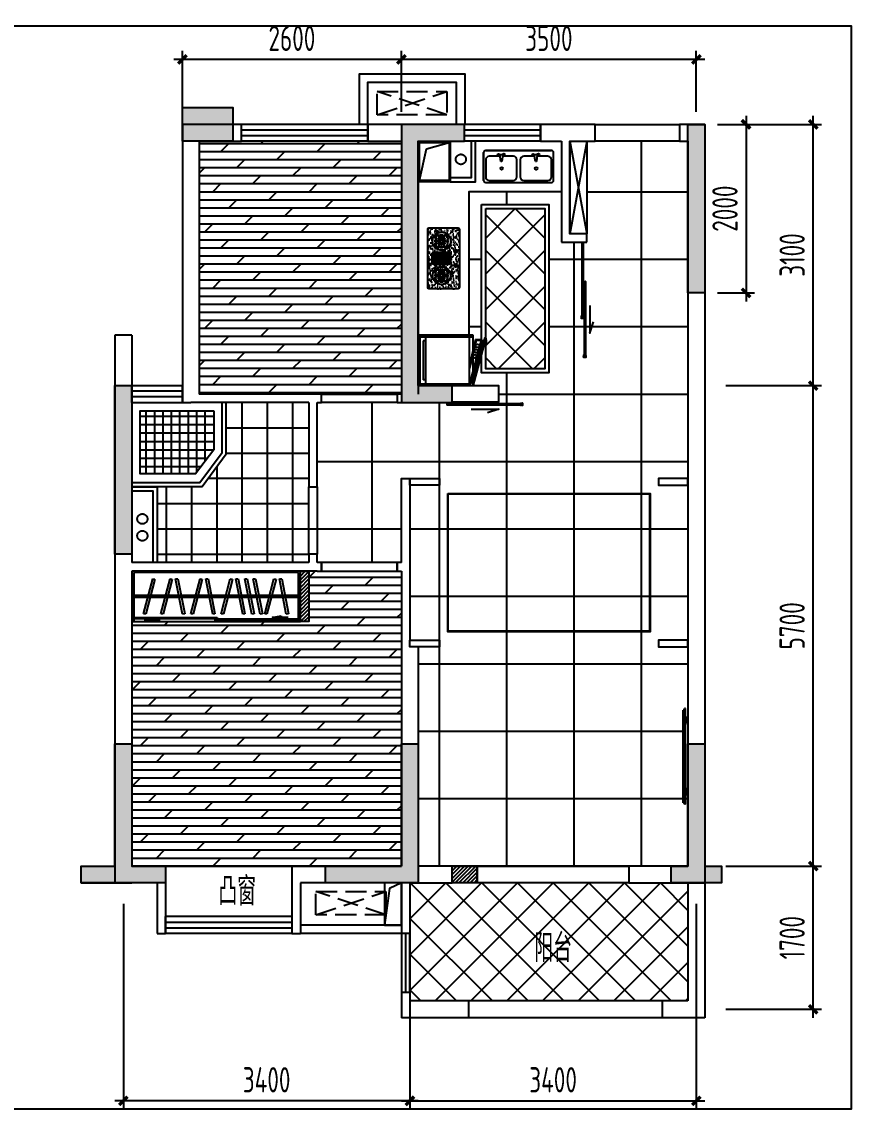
# Model space of a CAD drawing. Header units: millimetres. Extents: x -114775 to 228300, y -175499 to 108657.
# Drawn here: x 30419 to 40264, y -2782 to 10122 of the extents above; entities that cross this region are included whole.
import ezdxf

# ---------------------------------------------------------------- set-up
doc = ezdxf.new("R2010")
doc.units = ezdxf.units.MM
doc.header["$LTSCALE"] = 1000
for name, pattern in [('DASH', [0.35, 0.25, -0.1]), ('PS', [3200, 1500, -200, 1500]), ('TRATTEGGIATA2', [0.375, 0.25, -0.125])]:
    doc.linetypes.add(name, pattern=pattern)
doc.layers.get('0').update_dxf_attribs({"linetype": 'CONTINUOUS'})
doc.layers.get('Defpoints').update_dxf_attribs({"color": 6, "linetype": 'CONTINUOUS'})
for name, color, linetype in [('0p-洞填充', 1, 'CONTINUOUS'), ('A-area', 23, 'CONTINUOUS'), ('A-FUR', 8, 'CONTINUOUS'), ('A-Lvtry', 5, 'CONTINUOUS'), ('A-洞口', 105, 'CONTINUOUS'), ('A-烟气道', 105, 'CONTINUOUS'), ('A-看线', 105, 'CONTINUOUS'), ('A-空调室外机', 5, 'DASH'), ('AE-FLOR', 151, 'CONTINUOUS'), ('DIM', 3, 'CONTINUOUS'), ('P-Furniture(活动家具)', 134, 'CONTINUOUS'), ('PS', 6, 'PS'), ('PUB_HATCH', 8, 'CONTINUOUS'), ('PUB_TEXT', 7, 'CONTINUOUS'), ('WALL', 2, 'CONTINUOUS'), ('WINDOW', 4, 'CONTINUOUS'), ('剪力墙', 6, 'CONTINUOUS'), ('栏杆', 142, 'CONTINUOUS'), ('门', 9, 'CONTINUOUS')]:
    doc.layers.add(name, color=color, linetype=linetype)
doc.styles.get("Standard").update_dxf_attribs({"font": 'tssdeng.shx', "bigfont": 'tssdchn.shx'})
doc.styles.add('ZZ', font='tssdeng.shx', dxfattribs={"width": 0.7, "bigfont": 'tssdchn.shx'})
doc.dimstyles.new('TSSD_100_100', dxfattribs={"dimtxt": 300, "dimasz": 100, "dimexe": 100, "dimexo": 250, "dimgap": 100, "dimtad": 1, "dimdec": 0, "dimzin": 0, "dimdsep": 46, "dimtxsty": 'ZZ', "dimblk": 'ARCHTICK', "dimcen": 0, "dimdle": 100, "dimclrd": 256, "dimclrt": 7, "dimadec": 0, "dimazin": 0, "dimtfac": 1, "dimtdec": 0, "dimtix": 1, "dimtmove": 2, "dimatfit": 3, "dimfxl": 0, "dimtolj": 1, "dimtzin": 0, "dimarcsym": 0})
pattern_1 = [(45, (-2376410.648, -1062695.172), (-22.4506403, 22.4506403), [])]

# ---------------------------------------------------------------- blocks, each defined once
blk = doc.blocks.new('u5g')
at = {"color": 8, "linetype": 'DASH', "ltscale": 20}
for p, q in [((28966, -300), (28976, -300)), ((28976, -300), (28976, -350)), ((30641, -313), (28976, -313)), ((30651, -300), (30641, -300)), ((30641, -300), (30641, -350)), ((28966, -350), (28976, -350)), ((30641, -338), (28976, -338)), ((30651, -350), (30641, -350))]:
    blk.add_line(p, q, dxfattribs=at)
at = {"color": 8, "ltscale": 20}
for p, q in [((29071, -623), (29236, -623)), ((29236, -623), (29141, -642)), ((29141, -642), (29141, -623)), ((30381, -595), (30476, -576)), ((30546, -595), (30381, -595)), ((30476, -576), (30476, -595))]:
    blk.add_line(p, q, dxfattribs=at)
at = {"linetype": 'DASH', "ltscale": 20}
for points in [[(30671, 0), (28946, 0), (28946, -650), (30671, -650)], [(28966, -595), (29819, -595), (29819, -615), (28966, -615)], [(29799, -615), (30651, -615), (30651, -635), (29799, -635)]]:
    blk.add_lwpolyline(points, close=True, dxfattribs=at)
blk.add_lwpolyline([(30651, -650), (30651, -20), (28966, -20), (28966, -650)], dxfattribs=at)
at = {"color": 8, "linetype": 'DASH', "ltscale": 20}
for points in [[(29067, -548), (29160, -100), (29183, -105), (29090, -552)], [(29243, -548), (29337, -100), (29360, -105), (29266, -552)], [(29465, -554), (29394, -102), (29417, -98), (29488, -550)], [(29551, -548), (29644, -100), (29667, -105), (29574, -552)], [(29774, -554), (29703, -102), (29726, -98), (29797, -550)], [(29860, -548), (29953, -100), (29976, -105), (29883, -552)], [(30081, -554), (30010, -102), (30033, -98), (30104, -550)], [(30174, -554), (30103, -102), (30127, -98), (30197, -550)], [(30260, -554), (30189, -102), (30212, -98), (30283, -550)], [(30306, -548), (30400, -100), (30423, -105), (30329, -552)], [(30527, -554), (30456, -102), (30480, -98), (30550, -550)]]:
    blk.add_lwpolyline(points, close=True, dxfattribs=at)
blk = doc.blocks.new('ktswaj')
at = {"linetype": 'DASH'}
blk.add_lwpolyline([(15990, 179083), (15990, 178253), (16268, 178253), (16268, 179083)], close=True, dxfattribs=at)
for points in [[(15990, 179083), (16268, 178253)], [(15990, 178253), (16268, 179083)]]:
    blk.add_lwpolyline(points, dxfattribs=at)
blk = doc.blocks.new('32Y54')
at = {"linetype": 'DASH', "ltscale": 20}
for p, q in [((-6927, 151563), (-6927, 152666)), ((-6911, 152666), (-6927, 152666)), ((-6911, 151548), (-6911, 152683)), ((-6911, 151548), (-6911, 152683)), ((-6896, 152683), (-6911, 152683)), ((-6896, 151548), (-6896, 152683)), ((-6896, 152590), (-6869, 152491)), ((-6869, 152491), (-6869, 151747)), ((-6896, 151649), (-6869, 151747)), ((-6896, 151548), (-6911, 151548))]:
    blk.add_line(p, q, dxfattribs=at)
at = {"linetype": 'ByBlock', "ltscale": 20}
blk.add_line((-6911, 151563), (-6927, 151563), dxfattribs=at)
blk = doc.blocks.new('$TCHSYS$WIN2D')
for p, q in [((-0.5, 0.5), (0.5, 0.5)), ((-0.5, 0.5), (-0.5, -0.5)), ((0.5, 0.5), (0.5, -0.5)), ((0.5, 0.1667), (-0.5, 0.1667)), ((0.5, -0.1667), (-0.5, -0.1667)), ((-0.5, -0.5), (0.5, -0.5))]:
    blk.add_line(p, q)
blk = doc.blocks.new('A3ktsjw')
at = {"layer": '栏杆'}
for points in [[(-26114, 169535), (-26114, 170135), (-24864, 170135), (-24864, 169535)], [(-26014, 169535), (-26014, 170035), (-24964, 170035), (-24964, 169535)]]:
    blk.add_lwpolyline(points, dxfattribs=at)
at = {"layer": 'A-空调室外机', "extrusion": (0, 0, -1), "zscale": -1, "rotation": 90}
blk.add_blockref('ktswaj', (204157, 153656), dxfattribs=at)
blk = doc.blocks.new('_ArchTick')
at = {"color": 0, "linetype": 'ByBlock', "const_width": 0.4}
blk.add_lwpolyline([(-0.5, -0.5), (0.5, 0.5)], dxfattribs=at)
blk = doc.blocks.new('*D57')
at = {"layer": 'Defpoints', "color": 0}
for p in [(38425, 8904), (38425, 6904), (39015, 6904)]:
    blk.add_point(p, dxfattribs=at)
at = {"layer": 'DIM', "color": 0, "lineweight": -2}
for p, q in [((38675, 8904), (39115, 8904)), ((38675, 6904), (39115, 6904))]:
    blk.add_line(p, q, dxfattribs=at)
at = {"layer": 'DIM', "lineweight": -2}
blk.add_line((39015, 9004), (39015, 6804), dxfattribs=at)
at = {"layer": 'DIM', "lineweight": -2, "xscale": 100, "yscale": 100, "zscale": 100}
for p, rotation in [((39015, 8904), 90), ((39015, 6904), 270)]:
    blk.add_blockref('_ArchTick', p, dxfattribs=dict(at, rotation=rotation))
at = {"layer": 'DIM', "color": 7, "insert": (38765, 7904), "char_height": 300, "attachment_point": 5, "rotation": 90, "style": 'ZZ'}
blk.add_mtext('\\A1;2000', dxfattribs=at)
blk = doc.blocks.new('*D58')
at = {"layer": 'Defpoints', "color": 0}
for p in [(31625, -96), (35025, -96), (31625, -2682)]:
    blk.add_point(p, dxfattribs=at)
at = {"layer": 'DIM', "color": 0, "lineweight": -2}
for p, q in [((31625, -346), (31625, -2782)), ((35025, -346), (35025, -2782))]:
    blk.add_line(p, q, dxfattribs=at)
at = {"layer": 'DIM', "lineweight": -2}
blk.add_line((35125, -2682), (31525, -2682), dxfattribs=at)
at = {"layer": 'DIM', "lineweight": -2, "xscale": 100, "yscale": 100, "zscale": 100, "rotation": 180}
blk.add_blockref('_ArchTick', (31625, -2682), dxfattribs=at)
at = {"layer": 'DIM', "lineweight": -2, "xscale": 100, "yscale": 100, "zscale": 100}
blk.add_blockref('_ArchTick', (35025, -2682), dxfattribs=at)
at = {"layer": 'DIM', "color": 7, "insert": (33325, -2432), "char_height": 300, "attachment_point": 5, "style": 'ZZ'}
blk.add_mtext('\\A1;3400', dxfattribs=at)
blk = doc.blocks.new('*D59')
at = {"layer": 'Defpoints', "color": 0}
for p in [(35025, -96), (38425, -96), (38425, -2682)]:
    blk.add_point(p, dxfattribs=at)
at = {"layer": 'DIM', "color": 0, "lineweight": -2}
for p, q in [((35025, -346), (35025, -2782)), ((38425, -346), (38425, -2782))]:
    blk.add_line(p, q, dxfattribs=at)
at = {"layer": 'DIM', "lineweight": -2}
blk.add_line((34925, -2682), (38525, -2682), dxfattribs=at)
at = {"layer": 'DIM', "lineweight": -2, "xscale": 100, "yscale": 100, "zscale": 100, "rotation": 180}
blk.add_blockref('_ArchTick', (35025, -2682), dxfattribs=at)
at = {"layer": 'DIM', "lineweight": -2, "xscale": 100, "yscale": 100, "zscale": 100}
blk.add_blockref('_ArchTick', (38425, -2682), dxfattribs=at)
at = {"layer": 'DIM', "color": 7, "insert": (36725, -2432), "char_height": 300, "attachment_point": 5, "style": 'ZZ'}
blk.add_mtext('\\A1;3400', dxfattribs=at)
blk = doc.blocks.new('*D60')
at = {"layer": 'Defpoints', "color": 0}
for p in [(38525, 104), (39812, 104), (38525, -1596)]:
    blk.add_point(p, dxfattribs=at)
at = {"layer": 'DIM', "lineweight": -2}
blk.add_line((39812, -1696), (39812, 204), dxfattribs=at)
at = {"layer": 'DIM', "color": 0, "lineweight": -2}
for p, q in [((38775, 104), (39912, 104)), ((38775, -1596), (39912, -1596))]:
    blk.add_line(p, q, dxfattribs=at)
at = {"layer": 'DIM', "lineweight": -2, "xscale": 100, "yscale": 100, "zscale": 100}
for p, rotation in [((39812, 104), 90), ((39812, -1596), 270)]:
    blk.add_blockref('_ArchTick', p, dxfattribs=dict(at, rotation=rotation))
at = {"layer": 'DIM', "color": 7, "insert": (39562, -746), "char_height": 300, "attachment_point": 5, "rotation": 90, "style": 'ZZ'}
blk.add_mtext('\\A1;1700', dxfattribs=at)
blk = doc.blocks.new('*D61')
at = {"layer": 'Defpoints', "color": 0}
for p in [(38525, 5804), (39812, 5804), (38525, 104)]:
    blk.add_point(p, dxfattribs=at)
at = {"layer": 'DIM', "lineweight": -2}
blk.add_line((39812, 4), (39812, 5904), dxfattribs=at)
at = {"layer": 'DIM', "color": 0, "lineweight": -2}
for p, q in [((38775, 5804), (39912, 5804)), ((38775, 104), (39912, 104))]:
    blk.add_line(p, q, dxfattribs=at)
at = {"layer": 'DIM', "lineweight": -2, "xscale": 100, "yscale": 100, "zscale": 100}
for p, rotation in [((39812, 5804), 90), ((39812, 104), 270)]:
    blk.add_blockref('_ArchTick', p, dxfattribs=dict(at, rotation=rotation))
at = {"layer": 'DIM', "color": 7, "insert": (39562, 2954), "char_height": 300, "attachment_point": 5, "rotation": 90, "style": 'ZZ'}
blk.add_mtext('\\A1;5700', dxfattribs=at)
blk = doc.blocks.new('*D62')
at = {"layer": 'Defpoints', "color": 0}
for p in [(34925, 9675), (34925, 8804), (38425, 8804)]:
    blk.add_point(p, dxfattribs=at)
at = {"layer": 'DIM', "color": 0, "lineweight": -2}
for p, q in [((34925, 9054), (34925, 9775)), ((38425, 9054), (38425, 9775))]:
    blk.add_line(p, q, dxfattribs=at)
at = {"layer": 'DIM', "lineweight": -2}
blk.add_line((38525, 9675), (34825, 9675), dxfattribs=at)
at = {"layer": 'DIM', "lineweight": -2, "xscale": 100, "yscale": 100, "zscale": 100, "rotation": 180}
blk.add_blockref('_ArchTick', (34925, 9675), dxfattribs=at)
at = {"layer": 'DIM', "lineweight": -2, "xscale": 100, "yscale": 100, "zscale": 100}
blk.add_blockref('_ArchTick', (38425, 9675), dxfattribs=at)
at = {"layer": 'DIM', "color": 7, "insert": (36675, 9925), "char_height": 300, "attachment_point": 5, "style": 'ZZ'}
blk.add_mtext('\\A1;3500', dxfattribs=at)
blk = doc.blocks.new('*D63')
at = {"layer": 'Defpoints', "color": 0}
for p in [(32325, 9675), (32325, 8804), (34925, 8804)]:
    blk.add_point(p, dxfattribs=at)
at = {"layer": 'DIM', "color": 0, "lineweight": -2}
for p, q in [((32325, 9054), (32325, 9775)), ((34925, 9054), (34925, 9775))]:
    blk.add_line(p, q, dxfattribs=at)
at = {"layer": 'DIM', "lineweight": -2}
blk.add_line((35025, 9675), (32225, 9675), dxfattribs=at)
at = {"layer": 'DIM', "lineweight": -2, "xscale": 100, "yscale": 100, "zscale": 100, "rotation": 180}
blk.add_blockref('_ArchTick', (32325, 9675), dxfattribs=at)
at = {"layer": 'DIM', "lineweight": -2, "xscale": 100, "yscale": 100, "zscale": 100}
blk.add_blockref('_ArchTick', (34925, 9675), dxfattribs=at)
at = {"layer": 'DIM', "color": 7, "insert": (33625, 9925), "char_height": 300, "attachment_point": 5, "style": 'ZZ'}
blk.add_mtext('\\A1;2600', dxfattribs=at)
blk = doc.blocks.new('*D64')
at = {"layer": 'Defpoints', "color": 0}
for p in [(38525, 8904), (39812, 8904), (38525, 5804)]:
    blk.add_point(p, dxfattribs=at)
at = {"layer": 'DIM', "color": 0, "lineweight": -2}
for p, q in [((38775, 8904), (39912, 8904)), ((38775, 5804), (39912, 5804))]:
    blk.add_line(p, q, dxfattribs=at)
at = {"layer": 'DIM', "lineweight": -2}
blk.add_line((39812, 5704), (39812, 9004), dxfattribs=at)
at = {"layer": 'DIM', "lineweight": -2, "xscale": 100, "yscale": 100, "zscale": 100}
for p, rotation in [((39812, 8904), 90), ((39812, 5804), 270)]:
    blk.add_blockref('_ArchTick', p, dxfattribs=dict(at, rotation=rotation))
at = {"layer": 'DIM', "color": 7, "insert": (39562, 7354), "char_height": 300, "attachment_point": 5, "rotation": 90, "style": 'ZZ'}
blk.add_mtext('\\A1;3100', dxfattribs=at)
blk = doc.blocks.new('A$C6BCA2219')
at = {"layer": 'P-Furniture(活动家具)'}
for p, q in [((-415, 355), (-415, 25)), ((-415, 25), (-415, 355)), ((-390, 380), (390, 380)), ((390, 380), (-390, 380)), ((415, 25), (415, 355)), ((-390, 0), (390, 0))]:
    blk.add_line(p, q, dxfattribs=at)
at = {"layer": 'P-Furniture(活动家具)', "color": 251}
for p, q in [((-390, 269), (-390, 67)), ((-220, 311), (-348, 311)), ((-210, 249), (-224, 333)), ((-224, 333), (-188, 333)), ((-188, 333), (-198, 249)), ((-62, 311), (-191, 311)), ((-20, 67), (-20, 269)), ((20, 269), (20, 67)), ((189, 311), (62, 311)), ((199, 249), (186, 333)), ((186, 333), (222, 333)), ((222, 333), (212, 249)), ((348, 311), (219, 311)), ((390, 67), (390, 269)), ((-198, 249), (-210, 249)), ((212, 249), (199, 249)), ((-348, 25), (-62, 25)), ((62, 25), (348, 25))]:
    blk.add_line(p, q, dxfattribs=at)
for centre, radius in [((-237, 329), 12.8), ((-175, 330), 12.8), ((173, 329), 12.8), ((235, 330), 12.8), ((-200, 167), 14.8), ((209, 167), 14.8)]:
    blk.add_circle(centre, radius, dxfattribs=at)
at = {"layer": 'P-Furniture(活动家具)'}
for centre, radius, start, end in [((-390, 354), 25.7, 89.8183, 178.9194), ((390, 355), 25.2, 0, 90), ((-390, 26), 25.7, 181.0806, 270.1817), ((390, 25), 25.2, 270, 0)]:
    blk.add_arc(centre, radius, start, end, dxfattribs=at)
at = {"layer": 'P-Furniture(活动家具)', "color": 251}
for centre, start, end in [((-348, 269), 90, 180), ((-62, 269), 0, 90), ((62, 269), 90, 180), ((348, 269), 0, 90), ((-348, 67), 180, 270), ((-62, 67), 270, 0), ((62, 67), 180, 270), ((348, 67), 270, 0)]:
    blk.add_arc(centre, 42, start, end, dxfattribs=at)
blk = doc.blocks.new('A$C558726A8')
at = {"layer": 'P-Furniture(活动家具)'}
h = blk.add_hatch(dxfattribs=at)
h.set_pattern_fill('AR-SAND,_O', color=250)
h.set_pattern_definition([(37.5, (-27199.047, -9670.22), (-1.60003, 48.941324), [0, -38.608, 0, -43.18, 0, -41.275]), (7.5, (-27199.05, -9670.22), (44.95233, 71.68251), [0, -20.828, 0, -34.798, 0, -13.335]), (327.5, (-27230.29, -9670.22), (79.09924, 0.14372), [0, -12.7, 0, -45.72, 0, -59.69]), (317.5, (-27230.29, -9670.22), (76.35565, 22.29293), [0, -6.35, 0, -29.972, 0, -34.29])])
h.paths.add_polyline_path([(-343, 375, 0.414214), (-362, 356), (-362, 20, 0.414214), (-343, 0), (343, 0, 0.414214), (362, 20), (362, 356, 0.414214), (343, 375)])
h.paths.add_polyline_path([(72, 309), (72, 121, -0.414214), (56, 105), (-56, 105, -0.414214), (-72, 121), (-72, 309, -0.414214), (-56, 325), (56, 325, -0.414214)], flags=16)
h.paths.add_polyline_path([(70, 309), (70, 121, -0.414214), (56, 107), (-56, 107, -0.414214), (-70, 121), (-70, 309, -0.414214), (-56, 323), (56, 323, -0.414214)], flags=0)
h.paths.add_polyline_path([(313, 212, -1), (94, 212, -1)], flags=16)
h.paths.add_polyline_path([(311, 212, -1), (96, 212, -1)], flags=0)
h.paths.add_polyline_path([(165, 287), (183, 287, -0.359638), (191, 280), (216, 280, -0.359638), (225, 287), (243, 287, -0.414214), (279, 251, -0.251251), (272, 242), (272, 230, -0.359638), (279, 221), (279, 202, -0.359638), (272, 194), (272, 181, -0.251251), (279, 173, -0.414214), (243, 136), (225, 136, -0.359638), (216, 143), (191, 143, -0.359638), (183, 136), (165, 136, -0.414214), (128, 173, -0.251251), (135, 181), (135, 194, -0.359638), (128, 202), (128, 221, -0.359638), (135, 230), (135, 242, -0.251251), (128, 251, -0.414214)], flags=0)
h.paths.add_polyline_path([(253, 212, -1), (155, 212, -1)], flags=0)
h.paths.add_polyline_path([(243, 212, -1), (165, 212, -1)], flags=0)
h.paths.add_polyline_path([(240, 212, -1), (167, 212, -1)], flags=0)
h.paths.add_polyline_path([(237, 212, -1), (170, 212, -1)], flags=0)
h.paths.add_polyline_path([(175, 219), (190, 218, -0.299124), (204, 226, -0.028861), (205, 226), (212, 240, -0.215015), (224, 233), (215, 221, -0.330841), (215, 203), (224, 190, -0.215015), (212, 183), (205, 197, -0.028861), (204, 197, -0.299124), (190, 206), (175, 205, -0.215015)], flags=0)
h.paths.add_polyline_path([(-96, 212, -1), (-311, 212, -1)], flags=16)
h.paths.add_polyline_path([(-98, 212, -1), (-309, 212, -1)], flags=0)
h.paths.add_polyline_path([(-128, 251, -0.251251), (-135, 242), (-135, 230, -0.359638), (-128, 221), (-128, 202, -0.359638), (-135, 194), (-135, 181, -0.251251), (-128, 173, -0.414214), (-165, 136), (-183, 136, -0.359638), (-191, 143), (-216, 143, -0.359638), (-225, 136), (-243, 136, -0.414214), (-279, 173, -0.251251), (-272, 181), (-272, 194, -0.359638), (-279, 202), (-279, 221, -0.359638), (-272, 230), (-272, 242, -0.251251), (-279, 251, -0.414214), (-243, 287), (-225, 287, -0.359638), (-216, 280), (-191, 280, -0.359638), (-183, 287), (-165, 287, -0.414214)], flags=0)
h.paths.add_polyline_path([(-155, 212, -1), (-253, 212, -1)], flags=0)
h.paths.add_polyline_path([(-165, 212, -1), (-243, 212, -1)], flags=0)
h.paths.add_polyline_path([(-167, 212, -1), (-240, 212, -1)], flags=0)
h.paths.add_polyline_path([(-170, 212, -1), (-237, 212, -1)], flags=0)
h.paths.add_polyline_path([(-175, 219, -0.215015), (-175, 205), (-190, 206, -0.299124), (-204, 197, -0.028861), (-205, 197), (-212, 183, -0.215015), (-224, 190), (-215, 203, -0.330841), (-215, 221), (-224, 233, -0.215015), (-212, 240), (-205, 226, -0.028861), (-204, 226, -0.299124), (-190, 218)], flags=0)
h.paths.add_polyline_path([(103, 41, -1), (64, 41, -1)], flags=16)
h.paths.add_polyline_path([(86, 57), (86, 56, -0.877066), (86, 26), (86, 25, -1), (82, 25), (82, 26, -0.877066), (82, 56), (82, 57, -1)], flags=0)
h.paths.add_polyline_path([(97, 53, -1.000001), (94, 53, -1.000001)], flags=0)
h.paths.add_polyline_path([(102, 41, -1.000001), (100, 41, -1.000001)], flags=0)
h.paths.add_polyline_path([(-64, 41, -1), (-103, 41, -1)], flags=16)
h.paths.add_polyline_path([(-82, 57), (-82, 56, -0.877066), (-82, 26), (-82, 25, -1), (-86, 25), (-86, 26, -0.877066), (-86, 56), (-86, 57, -1)], flags=0)
h.paths.add_polyline_path([(-94, 53, -1.000001), (-97, 53, -1.000001)], flags=0)
h.paths.add_polyline_path([(-100, 41, -1.000001), (-102, 41, -1.000001)], flags=0)
for points in [[(-100, 41, 1), (-102, 41, 1)], [(-97, 54, 1.000001), (-94, 54, 1.000001)], [(94, 54, 1.000001), (97, 54, 1.000001)], [(102, 41, 1), (100, 41, 1)]]:
    blk.add_hatch(color=251, dxfattribs=at).paths.add_polyline_path(points)
at = {"layer": 'P-Furniture(活动家具)', "color": 251}
for p, q in [((-284, 258), (-224, 224)), ((-243, 287), (-225, 287)), ((-243, 280), (-165, 280)), ((-204, 240), (-204, 300)), ((-165, 287), (-183, 287)), ((-123, 258), (-183, 224)), ((-70, 304), (70, 304)), ((-70, 302), (70, 302)), ((-70, 282), (70, 282)), ((-70, 280), (70, 280)), ((-70, 260), (70, 260)), ((123, 258), (183, 224)), ((165, 287), (183, 287)), ((243, 280), (165, 280)), ((204, 240), (204, 300)), ((284, 258), (224, 224)), ((243, 287), (225, 287)), ((-284, 165), (-224, 200)), ((-228, 226), (-280, 256)), ((-228, 198), (-280, 168)), ((-279, 221), (-279, 202)), ((-272, 251), (-272, 173)), ((-243, 143), (-165, 143)), ((-243, 136), (-225, 136)), ((-224, 233), (-212, 240)), ((-215, 221), (-224, 233)), ((-215, 203), (-224, 190)), ((-212, 183), (-224, 190)), ((-211, 224), (-218, 237)), ((-211, 199), (-218, 187)), ((-205, 226), (-212, 240)), ((-205, 197), (-212, 183)), ((-204, 183), (-204, 124)), ((-190, 218), (-175, 219)), ((-190, 206), (-175, 205)), ((-189, 212), (-175, 212)), ((-123, 165), (-183, 200)), ((-165, 136), (-183, 136)), ((-179, 226), (-127, 256)), ((-179, 198), (-127, 168)), ((-175, 219), (-175, 205)), ((-135, 251), (-135, 173)), ((-128, 221), (-128, 202)), ((-70, 258), (70, 258)), ((-70, 238), (70, 238)), ((-70, 236), (70, 236)), ((-70, 216), (70, 216)), ((-70, 214), (70, 214)), ((-70, 194), (70, 194)), ((-70, 192), (70, 192)), ((-70, 172), (70, 172)), ((-70, 170), (70, 170)), ((-70, 150), (70, 150)), ((-70, 148), (70, 148)), ((123, 165), (183, 200)), ((179, 226), (127, 256)), ((179, 198), (127, 168)), ((128, 221), (128, 202)), ((135, 251), (135, 173)), ((243, 143), (165, 143)), ((165, 136), (183, 136)), ((190, 218), (175, 219)), ((175, 219), (175, 205)), ((189, 212), (175, 212)), ((190, 206), (175, 205)), ((204, 183), (204, 124)), ((205, 226), (212, 240)), ((205, 197), (212, 183)), ((211, 224), (218, 237)), ((211, 199), (218, 187)), ((224, 233), (212, 240)), ((212, 183), (224, 190)), ((215, 221), (224, 233)), ((215, 203), (224, 190)), ((284, 165), (224, 200)), ((243, 136), (225, 136)), ((228, 226), (280, 256)), ((228, 198), (280, 168)), ((272, 251), (272, 173)), ((279, 221), (279, 202)), ((-70, 128), (70, 128)), ((-70, 126), (70, 126))]:
    blk.add_line(p, q, dxfattribs=at)
at = {"layer": 'P-Furniture(活动家具)'}
blk.add_lwpolyline([(-343, 0, -0.414214), (-362, 20), (-362, 356, -0.414214), (-343, 375), (343, 375, -0.414214), (362, 356), (362, 20, -0.414214), (343, 0)], format="xyb", close=True, dxfattribs=at)
at = {"layer": 'P-Furniture(活动家具)', "color": 251, "const_width": 0.979}
for points in [[(-204, 240), (-204, 300)], [(204, 240), (204, 300)], [(-228, 226), (-280, 256)], [(-228, 198), (-280, 168)], [(-204, 183), (-204, 124)], [(-179, 226), (-127, 256)], [(-179, 198), (-127, 168)], [(179, 226), (127, 256)], [(179, 198), (127, 168)], [(204, 183), (204, 124)], [(228, 226), (280, 256)], [(228, 198), (280, 168)]]:
    blk.add_lwpolyline(points, dxfattribs=at)
at = {"layer": 'P-Furniture(活动家具)', "color": 251}
for points in [[(-72, 309, -0.414214), (-56, 325), (56, 325, -0.414214), (72, 309), (72, 121, -0.414214), (56, 105), (-56, 105, -0.414214), (-72, 121)], [(-70, 309, -0.414214), (-56, 323), (56, 323, -0.414214), (70, 309), (70, 121, -0.414214), (56, 107), (-56, 107, -0.414214), (-70, 121)], [(-86, 25), (-86, 58, -1), (-82, 58), (-82, 25, -1)], [(86, 25), (86, 58, 1), (82, 58), (82, 25, 1)]]:
    blk.add_lwpolyline(points, format="xyb", close=True, dxfattribs=at)
at = {"layer": 'P-Furniture(活动家具)', "color": 251, "const_width": 0.979}
for points in [[(-204, 226, -1), (-204, 197, -1), (-204, 226, -1)], [(204, 226, 1), (204, 197, 1), (204, 226, 1)]]:
    blk.add_lwpolyline(points, format="xyb", dxfattribs=at)
at = {"layer": 'P-Furniture(活动家具)', "color": 251}
for centre, radius in [((-204, 212), 107), ((-204, 212), 105), ((204, 212), 109), ((204, 212), 107), ((-204, 212), 39.1), ((-204, 212), 36.2), ((-204, 212), 33.3), ((-204, 212), 14.7), ((204, 212), 39.1), ((204, 212), 36.2), ((204, 212), 33.3), ((204, 212), 14.7), ((-84, 41), 19.3), ((-101, 41), 1.44), ((-96, 54), 1.44), ((84, 41), 19.3), ((96, 54), 1.44), ((101, 41), 1.44)]:
    blk.add_circle(centre, radius, dxfattribs=at)
at = {"layer": 'P-Furniture(活动家具)'}
for centre in [(-204, 212), (204, 212)]:
    blk.add_circle(centre, 48.9, dxfattribs=at)
at = {"layer": 'P-Furniture(活动家具)', "color": 251}
for centre, radius, start, end in [((-243, 251), 36.2, 90, 180), ((-243, 251), 29.4, 90, 180), ((-224, 278), 8.76, 12.564, 91.6861), ((-183, 278), 8.76, 88.3139, 167.436), ((-165, 251), 36.2, 0, 90), ((-165, 251), 29.4, 0, 90), ((165, 251), 36.2, 90, 180), ((165, 251), 29.4, 90, 180), ((183, 278), 8.76, 12.564, 91.6861), ((224, 278), 8.76, 88.3139, 167.436), ((243, 251), 36.2, 0, 90), ((243, 251), 29.4, 0, 90), ((-267, 253), 11.8, 189.6676, 246.0824), ((-270, 221), 8.76, 102.564, 181.686), ((-270, 202), 8.76, 178.3139, 257.436), ((-267, 171), 11.8, 113.9176, 170.3324), ((-243, 173), 36.2, 180, 270), ((-243, 173), 29.4, 180, 270), ((-224, 145), 8.76, 268.3139, 347.436), ((-210, 224), 16.7, 95.7306, 144.2694), ((-210, 200), 16.7, 215.7306, 264.2694), ((-183, 145), 8.76, 192.564, 271.6861), ((-190, 212), 16.7, 335.7306, 24.2694), ((-165, 173), 36.2, 270, 0), ((-165, 173), 29.4, 270, 0), ((-140, 253), 11.8, 293.9176, 350.3324), ((-137, 221), 8.76, 358.314, 77.436), ((-137, 202), 8.76, 282.564, 1.6861), ((-140, 171), 11.8, 9.6676, 66.0824), ((140, 253), 11.8, 189.6676, 246.0824), ((137, 221), 8.76, 102.564, 181.686), ((137, 202), 8.76, 178.3139, 257.436), ((140, 171), 11.8, 113.9176, 170.3324), ((165, 173), 36.2, 180, 270), ((165, 173), 29.4, 180, 270), ((190, 212), 16.7, 155.7306, 204.2694), ((183, 145), 8.76, 268.3139, 347.436), ((210, 224), 16.7, 35.7306, 84.2694), ((210, 200), 16.7, 275.7306, 324.2694), ((224, 145), 8.76, 192.564, 271.6861), ((243, 173), 36.2, 270, 0), ((243, 173), 29.4, 270, 0), ((267, 253), 11.8, 293.9176, 350.3324), ((270, 221), 8.76, 358.314, 77.436), ((270, 202), 8.76, 282.564, 1.6861), ((267, 171), 11.8, 9.6676, 66.0824), ((-84, 41), 15.3, 97.4942, 262.5058), ((-84, 41), 15.3, 277.4942, 82.5058), ((84, 41), 15.3, 97.4942, 262.5058), ((84, 41), 15.3, 277.4942, 82.5058)]:
    blk.add_arc(centre, radius, start, end, dxfattribs=at)
blk = doc.blocks.new('A$C2E107800')
at = {"layer": 'P-Furniture(活动家具)'}
for p, q in [((-600, 650), (-600, 0)), ((-600, 650), (0, 650)), ((0, 0), (0, 650)), ((-600, 0), (0, 0)), ((-588, 10), (-592, -5)), ((-28, -141), (-588, 10)), ((-592, -5), (-32, -155)), ((-28, -141), (-32, -155))]:
    blk.add_line(p, q, dxfattribs=at)
at = {"layer": 'P-Furniture(活动家具)', "color": 251, "linetype": 'TRATTEGGIATA2'}
blk.add_line((-580, 650), (-580, 0), dxfattribs=at)
at = {"layer": 'P-Furniture(活动家具)', "color": 251, "linetype": 'Continuous'}
for p, q in [((-20, 650), (-20, 0)), ((-63, -38), (-395, 44)), ((-54, -30), (-356, 43)), ((-66, -95), (-63, -38)), ((-57, -90), (-54, -30))]:
    blk.add_line(p, q, dxfattribs=at)
at = {"layer": 'P-Furniture(活动家具)', "color": 251}
for p, q in [((-20, 640), (-580, 640)), ((-20, 630), (-580, 630)), ((-580, 563), (-580, 44)), ((-20, 563), (-580, 563)), ((-580, 556), (-580, 72)), ((-70, 594), (-530, 594)), ((-530, 563), (-530, 594)), ((-70, 563), (-70, 594)), ((-20, 44), (-20, 563)), ((-580, 44), (-20, 44)), ((-562, 35), (-568, 11)), ((-568, 11), (-66, -124)), ((-562, 35), (-559, 44)), ((-562, 35), (-60, -100)), ((-60, -100), (-66, -124)), ((-45, -155), (-54, -153))]:
    blk.add_line(p, q, dxfattribs=at)
for centre in [(-253, -19), (-189, -35), (-128, -53)]:
    blk.add_circle(centre, 21, dxfattribs=at)
for radius, start, end in [(83.4, 219.8756, 290.1244), (78.4, 225.4644, 284.5356)]:
    blk.add_arc((-73, -77), radius, start, end, dxfattribs=at)

msp = doc.modelspace()

# ---------------------------------------------------------------- hatches: boundary and pattern name
at = {"layer": '0p-洞填充'}
h = msp.add_hatch(dxfattribs=at)
h.set_pattern_fill('ANSI31', color=256, scale=10)
h.set_pattern_definition(pattern_1)
h.paths.add_polyline_path([(33725.3, 3004.2), (33825.1, 3004.2), (33825.1, 3604.2), (33725.3, 3604.2)])
h = msp.add_hatch(dxfattribs=at)
h.set_pattern_fill('ANSI31', color=256, scale=10)
h.set_pattern_definition(pattern_1)
h.paths.add_polyline_path([(35525.3, 104.2), (35825.8, 104.2), (35825.8, -95.8), (35525.3, -95.8)])
at = {"layer": 'PUB_HATCH'}
for points in [[(32325.3, 9104.2), (32925.3, 9104.2), (32925.3, 8704.2), (32325.3, 8704.2)], [(35525.3, 5804.2), (35125.3, 5804.2), (35125.3, 8704.2), (35675.3, 8704.2), (35675.3, 8904.2), (34925.3, 8904.2), (34925.3, 5604.2), (35125.3, 5604.2), (35525.3, 5604.2)], [(38325.3, 8904.2), (38525.3, 8904.2), (38525.3, 6904.2), (38325.3, 6904.2), (38325.3, 8704.2)], [(31525.3, 5804.2), (31725.3, 5804.2), (31725.3, 3804.2), (31525.3, 3804.2), (31525.3, 5604.2)], [(31125.3, -95.8), (31125.3, 104.2), (31525.3, 104.2), (31525.3, 1554.2), (31725.3, 1554.2), (31725.3, 104.2), (32125.3, 104.2), (32125.3, -95.8)], [(34925.3, 104.2), (34925.3, 1554.2), (35125.3, 1554.2), (35125.3, -95.8), (34025.3, -95.8), (34025.3, 104.2)], [(38125.3, -95.8), (38125.3, 104.2), (38325.3, 104.2), (38325.3, 1554.2), (38525.3, 1554.2), (38525.3, 104.2), (38725.3, 104.2), (38725.3, -95.8)]]:
    msp.add_hatch(color=256, dxfattribs=at).paths.add_polyline_path(points)
at = {"layer": 'PUB_TEXT'}
h = msp.add_hatch(dxfattribs=at)
h.set_pattern_fill('DOLMIT', color=250, scale=15)
h.set_pattern_definition([(0, (8682.425, 104.17), (0, 95.25), []), (45, (8682.42, 104.17), (-190.5, 190.5), [134.704, -269.4077])])
h.paths.add_polyline_path([(33925.3, 5704.2), (33975.3, 5704.2), (34875.3, 5704.2), (34925.3, 5704.2), (34925.3, 8704.2), (34525.3, 8704.2), (33025.3, 8704.2), (32525.3, 8704.2), (32525.3, 5704.2)])
h.paths.add_polyline_path([(34925.3, 3604.2), (34875.3, 3604.2), (33975.3, 3604.2), (33925.3, 3604.2), (33825.1, 3604.2), (33825.1, 3004.2), (33702.1, 3004.2), (33702.1, 3004.2), (31725.3, 3004.2), (31725.3, 104.2), (32125.3, 104.2), (33625.3, 104.2), (34925.3, 104.2)])
h = msp.add_hatch(dxfattribs=at)
h.set_pattern_fill('_USER', color=250, scale=800, double=1, pattern_type=0)
h.set_pattern_definition([(0, (35375.3, 2504.2), (0, 800), []), (90, (35375.3, 2504.2), (-800, 5e-14), [])])
edge = h.paths.add_edge_path(flags=16)
edge.add_arc((35375.3, 2504.2), 1.21, 0, 360)
h.paths.add_polyline_path([(36675.3, 5954.2), (35875.4, 5954.2), (35875.4, 7954.2), (36675.3, 7954.2)])
h.paths.add_polyline_path([(38325.3, 4624.2), (37975.3, 4624.2), (37975.3, 4704.2), (38325.3, 4704.2), (38325.3, 8704.2), (38225.3, 8704.2), (37225.3, 8704.2), (37125.3, 8704.2), (37125.3, 7605.5), (37125.3, 7505.5), (36825.3, 7505.5), (36825.3, 8104.2), (35725.4, 8104.2), (35725.4, 6412.2), (35725.4, 5804.2), (36075.3, 5804.2), (36075.3, 5606.8), (35525.3, 5606.8), (35525.3, 5604.2), (35125.3, 5604.2), (34925.3, 5604.2), (34875.3, 5604.2), (33975.3, 5604.2), (33925.3, 5604.2), (33925.3, 4604.2), (33825.3, 4604.2), (33825.3, 3804.2), (33925.3, 3804.2), (33925.3, 3704.2), (33975.3, 3704.2), (34875.3, 3704.2), (34925.3, 3704.2), (34925.3, 4704.2), (35025.3, 4704.2), (35375.3, 4704.2), (35375.3, 4624.2), (35025.3, 4624.2), (35025.3, 2784.2), (35375.3, 2784.2), (35375.3, 2704.2), (35125.3, 2704.2), (35125.3, 104.2), (35525.3, 104.2), (35825.8, 104.2), (37625.3, 104.2), (38325.3, 104.2), (38325.3, 1036.5), (38298, 937.9), (38298, 837.9), (38283, 837.9), (38283, 852.9), (38267.7, 852.9), (38267.7, 1955.5), (38283, 1955.5), (38283, 1971.9), (38298, 1971.9), (38298, 1879.4), (38325.3, 1780.8), (38325.3, 2704.2), (37975.3, 2704.2), (37975.3, 2784.2), (38325.3, 2784.2)])
h = msp.add_hatch(dxfattribs=at)
h.set_pattern_fill('_USER', color=250, scale=300, angle=45, double=1, pattern_type=0)
h.set_pattern_definition([(45, (36275.37, 7904.17), (-212.13, 212.13), []), (135, (36275.37, 7904.17), (-212.13, -212.13), [])])
h.paths.add_polyline_path([(36625.3, 7904.2), (35925.4, 7904.2), (35925.4, 6374), (35930.4, 6372.6), (35928.3, 6364.7, -0.232798), (35925.4, 6291), (35925.4, 6004.2), (36625.3, 6004.2)])
h = msp.add_hatch(dxfattribs=at)
h.set_pattern_fill('_USER', color=250, scale=300, double=1, pattern_type=0)
h.set_pattern_definition([(0, (33336.05, 5604.17), (0, 300), []), (90, (33336.05, 5604.17), (-300, 2e-14), [])])
h.paths.add_polyline_path([(33825.3, 4604.2), (33825.3, 5604.2), (32846.8, 5604.2), (32846.8, 4996.2), (32560.9, 4606.4), (32025.3, 4606.4), (32025.3, 3704.2), (33825.3, 3704.2), (33825.3, 3804.2)])
h = msp.add_hatch(dxfattribs=at)
h.set_pattern_fill('_USER', color=250, scale=100, double=1, pattern_type=0)
h.set_pattern_definition([(0, (32696.78, 5043.01), (0, 100), []), (90, (32696.78, 5043.01), (-100, 6e-15), [])])
h.paths.add_polyline_path([(32696.8, 5504.2), (32696.8, 5043), (32482.1, 4756.4), (31825.3, 4756.4), (31825.3, 5504.2)])
h = msp.add_hatch(dxfattribs=at)
h.set_pattern_fill('_USER', color=250, scale=300, angle=45, double=1, pattern_type=0)
h.set_pattern_definition([(45, (36725.56, -95.83), (-212.13, 212.13), []), (135, (36725.56, -95.83), (-212.13, -212.13), [])])
h.paths.add_polyline_path([(38325.3, -95.8), (38125.3, -95.8), (37625.3, -95.8), (35825.8, -95.8), (35525.3, -95.8), (35025.3, -95.8), (35025.3, -695.8), (35025.3, -1395.8), (35025.3, -1495.8), (35725.3, -1495.8), (38025.3, -1495.8), (38325.3, -1495.8)])
h.paths.add_polyline_path([(36459.6, -1101.7), (37009, -1101.7), (37009, -631.2), (36459.6, -631.2)], flags=24)
at = {"layer": '门'}
h = msp.add_hatch(dxfattribs=at)
h.set_pattern_fill('!PYH_GALSSC', color=250, scale=10, angle=360, style=0)
h.set_pattern_definition([(315, (35325.212, 6039.847), (-9.9999, -9.9999), []), (225, (35325.212, 6039.847), (-9.9999, 9.9999), [])])
h.paths.add_polyline_path([(37072, 7505.5), (37078, 7505.5), (37080, 7503.5), (37080, 6626.3), (37078, 6624.3), (37072, 6624.3), (37070, 6626.3), (37070, 7503.5)])
h = msp.add_hatch(dxfattribs=at)
h.set_pattern_fill('!PYH_GALSSC', color=250, scale=10, angle=360, style=0)
h.set_pattern_definition([(315, (35352.993, 5577.972), (-9.9999, -9.9999), []), (225, (35352.993, 5577.972), (-9.9999, 9.9999), [])])
h.paths.add_polyline_path([(37099.8, 7043.6), (37105.8, 7043.6), (37107.8, 7041.6), (37107.8, 6164.4), (37105.8, 6162.4), (37099.8, 6162.4), (37097.8, 6164.4), (37097.8, 7041.6)])
h = msp.add_hatch(dxfattribs=at)
h.set_pattern_fill('!PYH_GALSSC', color=250, scale=10, angle=360, style=0)
h.set_pattern_definition([(315, (35174.613, 5577.972), (-9.9999, -9.9999), []), (225, (35174.613, 5577.972), (-9.9999, 9.9999), [])])
h.paths.add_polyline_path([(35463.8, 5586), (35463.8, 5580), (35465.8, 5578), (36343, 5578), (36345, 5580), (36345, 5586), (36343, 5588), (35465.8, 5588)])

# ---------------------------------------------------------------- linework, layer by layer
at = {"layer": '0p-洞填充'}
msp.add_line((35025.3, 4704.2), (35025.3, 2784.2), dxfattribs=at)
at = {"layer": '0p-洞填充', "elevation": 0}
msp.add_lwpolyline([(35525.3, 5804.2), (36075.3, 5804.2), (36075.3, 5606.8), (35525.3, 5606.8)], close=True, dxfattribs=at)
at = {"layer": '0p-洞填充'}
msp.add_lwpolyline([(34925.3, 3704.2), (34925.3, 4704.2), (35025.3, 4704.2)], dxfattribs=at)
for points in [[(35025.3, 4704.2), (35375.3, 4704.2), (35375.3, 4624.2), (35025.3, 4624.2)], [(38325.3, 4704.2), (37975.3, 4704.2), (37975.3, 4624.2), (38325.3, 4624.2)], [(33725.3, 3604.2), (33825.1, 3604.2), (33825.1, 3004.2), (33725.3, 3004.2)], [(35025.3, 2784.2), (35375.3, 2784.2), (35375.3, 2704.2), (35025.3, 2704.2)], [(38325.3, 2784.2), (37975.3, 2784.2), (37975.3, 2704.2), (38325.3, 2704.2)], [(35525.3, 104.2), (35825.8, 104.2), (35825.8, -95.8), (35525.3, -95.8)]]:
    msp.add_lwpolyline(points, close=True, dxfattribs=at)
at = {"layer": 'A-FUR'}
for p, q in [((36925.3, 8704.2), (37125.3, 7605.5)), ((37125.3, 8704.2), (36925.3, 7605.5))]:
    msp.add_line(p, q, dxfattribs=at)
msp.add_lwpolyline([(37125.3, 7605.5), (36925.3, 7605.5), (36925.3, 8704.2), (37125.3, 8704.2)], close=True, dxfattribs=at)
at = {"layer": 'A-Lvtry', "ltscale": 3}
for points in [[(31725.3, 4606.4), (32560.9, 4606.4), (32846.8, 4996.2), (32846.8, 5604.2)], [(31725.3, 4656.4), (32532.2, 4656.4), (32796.8, 5009.7), (32796.8, 5604.2)]]:
    msp.add_lwpolyline(points, dxfattribs=at)
at = {"layer": 'A-洞口'}
msp.add_lwpolyline([(34725.3, -95.8), (34725.3, -595.8), (34925.3, -595.8), (34925.3, -95.8)], close=True, dxfattribs=at)
msp.add_lwpolyline([(34925.3, -95.8), (34782.4, -161.7), (34725.3, -595.8)], dxfattribs=at)
at = {"layer": 'A-烟气道'}
for points in [[(35125.3, 8704.2), (35505.3, 8704.2), (35505.3, 8224.2), (35125.3, 8224.2)], [(35140.3, 8689.2), (35490.3, 8689.2), (35490.3, 8239.2), (35140.3, 8239.2)]]:
    msp.add_lwpolyline(points, close=True, dxfattribs=at)
msp.add_lwpolyline([(35140.3, 8239.2), (35223.2, 8612), (35490.3, 8689.2)], dxfattribs=at)
at = {"layer": 'A-看线'}
msp.add_lwpolyline([(33625.3, 104.2), (32125.3, 104.2)], dxfattribs=at)
at = {"layer": 'AE-FLOR'}
for points in [[(34925.3, -695.8), (34925.3, -1395.8)], [(35025.3, -1395.8), (35025.3, -695.8)], [(38025.3, -1495.8), (35725.3, -1495.8)], [(38025.3, -1695.8), (35725.3, -1695.8)]]:
    msp.add_lwpolyline(points, dxfattribs=at)
at = {"layer": 'Defpoints'}
msp.add_lwpolyline([(20573.9, -2781.5), (20573.9, 10074.8), (40263.7, 10074.8), (40263.7, -2781.5)], close=True, dxfattribs=at)
at = {"layer": 'P-Furniture(活动家具)'}
msp.add_lwpolyline([(36825.3, 8104.2), (35725.4, 8104.2), (35725.4, 6412.2), (35725.4, 6412.2)], dxfattribs=at)
at = {"layer": 'PS', "ltscale": 0.5}
for centre in [(35630.3, 8489.2), (31850.3, 4222.6), (31850.3, 4022.6)]:
    msp.add_circle(centre, 60, dxfattribs=at)
at = {"layer": 'PUB_TEXT'}
for points in [[(37225.3, 8904.2), (38225.3, 8904.2), (38225.3, 8704.2), (37225.3, 8704.2)], [(33975.3, 5704.2), (34875.3, 5704.2), (34875.3, 5604.2), (33975.3, 5604.2)], [(33825.3, 4604.2), (33925.3, 4604.2), (33925.3, 3804.2), (33825.3, 3804.2)], [(33975.3, 3604.2), (34875.3, 3604.2), (34875.3, 3704.2), (33975.3, 3704.2)], [(35825.8, 104.2), (37625.3, 104.2), (37625.3, -95.8), (35825.8, -95.8)]]:
    msp.add_lwpolyline(points, close=True, dxfattribs=at)
at = {"layer": 'PUB_TEXT', "color": 4}
for points in [[(35875.4, 7954.2), (36675.3, 7954.2), (36675.3, 5954.2), (35875.4, 5954.2)], [(35925.4, 7904.2), (36625.3, 7904.2), (36625.3, 6004.2), (35925.4, 6004.2)]]:
    msp.add_lwpolyline(points, close=True, dxfattribs=at)
at = {"layer": 'PUB_TEXT', "color": 250}
msp.add_lwpolyline([(32696.8, 5504.2), (32696.8, 5043), (32482.1, 4756.4), (31825.3, 4756.4), (31825.3, 5504.2)], close=True, dxfattribs=at)
at = {"layer": 'PUB_TEXT', "color": 6}
for points in [[(35475.3, 4524.2), (37875.3, 4524.2), (37875.3, 2884.2), (35475.3, 2884.2)], [(35480.3, 4519.2), (37870.3, 4519.2), (37870.3, 2889.2), (35480.3, 2889.2)]]:
    msp.add_lwpolyline(points, close=True, dxfattribs=at)
at = {"layer": 'WALL'}
for p, q in [((32325.3, 8904.2), (32325.3, 5804.2)), ((33025.3, 8904.2), (32325.3, 8904.2)), ((33025.3, 8704.2), (33025.3, 8904.2)), ((35025.3, 8904.2), (34525.3, 8904.2)), ((34525.3, 8904.2), (34525.3, 8704.2)), ((35675.4, 8904.2), (35025.3, 8904.2)), ((35675.4, 8704.2), (35675.4, 8904.2)), ((36825.3, 8904.2), (36575.4, 8904.2)), ((36575.4, 8904.2), (36575.4, 8704.2)), ((37225.3, 8904.2), (36825.3, 8904.2)), ((37225.3, 8704.2), (37225.3, 8904.2)), ((38525.3, 8904.2), (38225.3, 8904.2)), ((38225.3, 8904.2), (38225.3, 8704.2)), ((38525.3, 8904.2), (38525.3, 4.2)), ((32525.3, 8704.2), (32525.3, 5704.2)), ((32525.3, 8704.2), (33025.3, 8704.2)), ((34525.3, 8704.2), (34925.3, 8704.2)), ((34925.3, 8704.2), (34925.3, 5704.2)), ((35125.3, 8704.2), (35125.3, 5704.2)), ((35125.3, 8704.2), (35675.4, 8704.2)), ((36575.4, 8704.2), (36825.3, 8704.2)), ((36825.3, 8704.2), (36825.3, 7505.5)), ((36925.3, 8704.2), (36925.3, 7605.5)), ((36925.3, 8704.2), (37225.3, 8704.2)), ((38225.3, 8704.2), (38325.3, 8704.2)), ((38325.3, 8704.2), (38325.3, 104.2)), ((36825.3, 7505.5), (37125.3, 7505.5)), ((37125.3, 7605.5), (36925.3, 7605.5)), ((37125.3, 7505.5), (37125.3, 7605.5)), ((31525.3, 6404.2), (31525.3, 5704.2)), ((31725.3, 6404.2), (31525.3, 6404.2)), ((31725.3, 6404.2), (31725.3, 5804.2)), ((31525.3, 5704.2), (31525.3, 3704.2)), ((31725.3, 5804.2), (31725.3, 5604.2)), ((32325.3, 5804.2), (32325.3, 5604.2)), ((33925.3, 5704.2), (32525.3, 5704.2)), ((33975.3, 5704.2), (33925.3, 5704.2)), ((33975.3, 5604.2), (33975.3, 5704.2)), ((34925.3, 5704.2), (34875.3, 5704.2)), ((34875.3, 5704.2), (34875.3, 5604.2)), ((31725.3, 5604.2), (31725.3, 3704.2)), ((32325.3, 5604.2), (32425.3, 5604.2)), ((33825.3, 5604.2), (32425.3, 5604.2)), ((33825.3, 5604.2), (33825.3, 4604.2)), ((33925.3, 4604.2), (33925.3, 5604.2)), ((33925.3, 5604.2), (33975.3, 5604.2)), ((34875.3, 5604.2), (35025.3, 5604.2)), ((33825.3, 4604.2), (33925.3, 4604.2)), ((33925.3, 3804.2), (33825.3, 3804.2)), ((33825.3, 3804.2), (33825.3, 3704.2)), ((33925.3, 3704.2), (33925.3, 3804.2)), ((31525.3, 3704.2), (31525.3, -95.8)), ((33825.3, 3704.2), (31725.3, 3704.2)), ((33975.3, 3704.2), (33925.3, 3704.2)), ((33975.3, 3604.2), (33975.3, 3704.2)), ((34925.3, 3704.2), (34875.3, 3704.2)), ((34875.3, 3704.2), (34875.3, 3604.2)), ((31725.3, 3604.2), (31725.3, 104.2)), ((33925.3, 3604.2), (31725.3, 3604.2)), ((33925.3, 3604.2), (33975.3, 3604.2)), ((34875.3, 3604.2), (34925.3, 3604.2)), ((34925.3, 3604.2), (34925.3, 104.2)), ((35125.3, 2704.2), (35125.3, 104.2)), ((32125.3, 104.2), (31725.3, 104.2)), ((32125.3, 104.2), (32125.3, -495.8)), ((33625.3, 104.2), (33625.3, -495.8)), ((34925.3, 104.2), (33625.3, 104.2)), ((35525.3, 104.2), (35125.3, 104.2)), ((35525.3, -95.8), (35525.3, 104.2)), ((38325.3, 104.2), (37625.3, 104.2)), ((37625.3, 104.2), (37625.3, -95.8)), ((38525.3, 4.2), (38525.3, -1695.8)), ((32025.3, -95.8), (31525.3, -95.8)), ((32025.3, -95.8), (32025.3, -695.8)), ((33725.3, -95.8), (33725.3, -695.8)), ((34925.3, -95.8), (33725.3, -95.8)), ((34925.3, -95.8), (34925.3, -695.8)), ((35025.3, -95.8), (35525.3, -95.8)), ((35025.3, -95.8), (35025.3, -695.8)), ((37625.3, -95.8), (38325.3, -95.8)), ((38325.3, -95.8), (38325.3, -1495.8)), ((32125.3, -695.8), (32125.3, -495.8)), ((33625.3, -495.8), (33625.3, -695.8)), ((32025.3, -695.8), (32125.3, -695.8)), ((33625.3, -695.8), (33725.3, -695.8)), ((35025.3, -695.8), (34925.3, -695.8)), ((34925.3, -1395.8), (34925.3, -1695.8)), ((35025.3, -1395.8), (34925.3, -1395.8)), ((35025.3, -1395.8), (35025.3, -1495.8)), ((35725.3, -1495.8), (35025.3, -1495.8)), ((35725.3, -1695.8), (35725.3, -1495.8)), ((38325.3, -1495.8), (38025.3, -1495.8)), ((38025.3, -1695.8), (38025.3, -1495.8)), ((35725.3, -1695.8), (34925.3, -1695.8)), ((38525.3, -1695.8), (38025.3, -1695.8))]:
    msp.add_line(p, q, dxfattribs=at)
for points in [[(35505.3, 8224.2), (35805.3, 8224.2), (35805.3, 8704.2)], [(35505.3, 8274.2), (35755.3, 8274.2), (35755.3, 8704.2)], [(31725.3, 4604.2), (32025.3, 4604.2), (32025.3, 3704.2)], [(31725.3, 4554.2), (31975.3, 4554.2), (31975.3, 3704.2)]]:
    msp.add_lwpolyline(points, dxfattribs=at)
at = {"layer": '剪力墙', "elevation": 0}
for points in [[(32325.3, 9104.2), (32925.3, 9104.2), (32925.3, 8704.2), (32325.3, 8704.2)], [(35525.3, 5804.2), (35125.3, 5804.2), (35125.3, 8704.2), (35675.3, 8704.2), (35675.3, 8904.2), (34925.3, 8904.2), (34925.3, 5604.2), (35125.3, 5604.2), (35525.3, 5604.2)], [(38325.3, 8904.2), (38525.3, 8904.2), (38525.3, 6904.2), (38325.3, 6904.2), (38325.3, 8704.2)], [(31525.3, 5804.2), (31725.3, 5804.2), (31725.3, 3804.2), (31525.3, 3804.2), (31525.3, 5604.2)], [(34925.3, 104.2), (34925.3, 1554.2), (35125.3, 1554.2), (35125.3, -95.8), (34025.3, -95.8), (34025.3, 104.2)]]:
    msp.add_lwpolyline(points, close=True, dxfattribs=at)
for points in [[(32525.3, 8704.2), (32525.3, 8704.2)], [(38325.3, 8704.2), (38325.3, 8704.2)], [(31525.3, 5604.2), (31525.3, 5604.2)], [(31125.3, -95.8), (31125.3, 104.2), (31525.3, 104.2), (31525.3, 1554.2), (31725.3, 1554.2), (31725.3, 104.2), (32125.3, 104.2), (32125.3, -95.8), (31125.3, -95.8), (31725.3, -95.8)], [(38125.3, -95.8), (38125.3, 104.2), (38325.3, 104.2), (38325.3, 1554.2), (38525.3, 1554.2), (38525.3, 104.2), (38725.3, 104.2), (38725.3, -95.8), (38125.3, -95.8), (38525.3, -95.8)], [(35125.3, 104.2), (35125.3, 104.2)]]:
    msp.add_lwpolyline(points, dxfattribs=at)
at = {"layer": '栏杆'}
for points in [[(34925.3, -595.8), (33725.3, -595.8)], [(34925.3, -695.8), (33725.3, -695.8)], [(34975.3, -695.8), (34975.3, -1395.8)]]:
    msp.add_lwpolyline(points, dxfattribs=at)
at = {"layer": '门', "color": 250}
for p, q in [((37067.8, 6606.7), (37082.2, 6623.1)), ((37067.8, 6623.1), (37081.4, 6606.7)), ((37095.6, 6144.8), (37110, 6161.2)), ((37095.6, 6161.2), (37109.2, 6144.8)), ((36362.6, 5590.2), (36346.2, 5575.8)), ((36346.2, 5590.2), (36362.6, 5576.6))]:
    msp.add_line(p, q, dxfattribs=at)
at = {"layer": '门'}
for points in [[(37072, 7505.5), (37078, 7505.5), (37080, 7503.5), (37080, 6626.3), (37078, 6624.3), (37072, 6624.3), (37070, 6626.3), (37070, 7503.5)], [(37099.8, 7043.6), (37105.8, 7043.6), (37107.8, 7041.6), (37107.8, 6164.4), (37105.8, 6162.4), (37099.8, 6162.4), (37097.8, 6164.4), (37097.8, 7041.6)], [(35463.8, 5586), (35463.8, 5580), (35465.8, 5578), (36343, 5578), (36345, 5580), (36345, 5586), (36343, 5588), (35465.8, 5588)]]:
    msp.add_lwpolyline(points, close=True, dxfattribs=at)
for points in [[(37161.3, 6754.2), (37161.3, 6427.5), (37205.2, 6562.6)], [(37090, 6605.5), (37060, 6605.5), (37060, 6610.5), (37067, 6610.5), (37067, 6620.5), (37064, 6620.5), (37064, 6630.5), (37069, 6630.5)], [(37060, 6605.5), (37090, 6605.5), (37090, 6610.5), (37083, 6610.5), (37083, 6620.5), (37086, 6620.5), (37086, 6630.5), (37081, 6630.5), (37081, 6624.3), (37069, 6624.3), (37069, 6629.3)], [(37088.8, 6606.7), (37061.2, 6606.7), (37061.2, 6609.3), (37068.2, 6609.3), (37068.2, 6621.7), (37065.2, 6621.7), (37065.2, 6629.3), (37067.8, 6629.3), (37067.8, 6623.1), (37082.2, 6623.1), (37082.2, 6629.3), (37084.8, 6629.3), (37084.8, 6621.7), (37081.8, 6621.7), (37081.8, 6609.3), (37088.8, 6609.3), (37088.8, 6606.7), (37061.2, 6606.7)], [(37069, 6629.3), (37069, 6630.5)], [(37117.8, 6143.6), (37087.8, 6143.6), (37087.8, 6148.6), (37094.8, 6148.6), (37094.8, 6158.6), (37091.8, 6158.6), (37091.8, 6168.6), (37096.8, 6168.6)], [(37087.8, 6143.6), (37117.8, 6143.6), (37117.8, 6148.6), (37110.8, 6148.6), (37110.8, 6158.6), (37113.8, 6158.6), (37113.8, 6168.6), (37108.8, 6168.6), (37108.8, 6162.4), (37096.8, 6162.4), (37096.8, 6167.4)], [(37116.6, 6144.8), (37089, 6144.8), (37089, 6147.4), (37096, 6147.4), (37096, 6159.8), (37093, 6159.8), (37093, 6167.4), (37095.6, 6167.4), (37095.6, 6161.2), (37110, 6161.2), (37110, 6167.4), (37112.6, 6167.4), (37112.6, 6159.8), (37109.6, 6159.8), (37109.6, 6147.4), (37116.6, 6147.4), (37116.6, 6144.8), (37089, 6144.8)], [(37096.8, 6167.4), (37096.8, 6168.6)], [(36363.8, 5568), (36363.8, 5598), (36358.8, 5598), (36358.8, 5591), (36348.8, 5591), (36348.8, 5594), (36338.8, 5594), (36338.8, 5589)], [(36363.8, 5598), (36363.8, 5568), (36358.8, 5568), (36358.8, 5575), (36348.8, 5575), (36348.8, 5572), (36338.8, 5572), (36338.8, 5577), (36345, 5577), (36345, 5589), (36340, 5589)], [(36340, 5589), (36338.8, 5589)], [(36362.6, 5569.2), (36362.6, 5596.8), (36360, 5596.8), (36360, 5589.8), (36347.6, 5589.8), (36347.6, 5592.8), (36340, 5592.8), (36340, 5590.2), (36346.2, 5590.2), (36346.2, 5575.8), (36340, 5575.8), (36340, 5573.2), (36347.6, 5573.2), (36347.6, 5576.2), (36360, 5576.2), (36360, 5569.2), (36362.6, 5569.2), (36362.6, 5596.8)], [(35753.3, 5524.5), (36079.9, 5524.5), (35944.9, 5480.6)]]:
    msp.add_lwpolyline(points, dxfattribs=at)

# ---------------------------------------------------------------- block references
at = {"layer": 'A-area'}
msp.add_blockref('A3ktsjw', (60539.7, -160630.6), dxfattribs=at)
at = {"layer": 'A-FUR', "xscale": 1.159400000236928, "yscale": 0.9231000000145286}
msp.add_blockref('u5g', (-1834.7, 3604.2), dxfattribs=at)
at = {"layer": 'A-FUR', "color": 8, "linetype": 'DASH', "ltscale": 0.4}
msp.add_blockref('32Y54', (45194.2, -150710.6), dxfattribs=at)
at = {"layer": 'A-空调室外机', "extrusion": (0, 0, -1), "zscale": -1, "rotation": 90}
msp.add_blockref('ktswaj', (144342.6, -16464.2), dxfattribs=at)
at = {"layer": 'P-Furniture(活动家具)', "color": 251}
msp.add_blockref('A$C6BCA2219', (36315.3, 8214.2), dxfattribs=at)
at = {"layer": 'P-Furniture(活动家具)', "rotation": 90}
for name, p in [('A$C558726A8', (35612.9, 7314.2, 0)), ('A$C2E107800', (35775.3, 6404.2, 0))]:
    msp.add_blockref(name, p, dxfattribs=at)
at = {"layer": 'WINDOW', "rotation": 180}
for p, xscale, yscale, zscale in [((33775.3, 8804.2), 1500, 200, 1500), ((36125.4, 8804.2), 900, 200, 900), ((32025.3, 5704.2), -600, 200, -600), ((32875.3, -595.8), 1500, -200, 1500)]:
    msp.add_blockref('$TCHSYS$WIN2D', p, dxfattribs=dict(at, xscale=xscale, yscale=yscale, zscale=zscale))

# ---------------------------------------------------------------- texts
at = {"layer": 'PUB_TEXT', "width": 0.7}
for s, p in [('凸窗', (32751.4, -363.3)), ('阳台', (36500.8, -1036.6))]:
    msp.add_text(s, height=337.59, dxfattribs=at).set_placement(p)

# ---------------------------------------------------------------- dimensions: what is measured, and where the dimension line sits
at = {"layer": 'DIM'}
for base, p1, p2, picture, middle in [((32325.3, 9674.8), (34925.3, 8804.2), (32325.3, 8804.2), '*D63', (33625.3, 9924.8)), ((34925.3, 9674.8), (38425.3, 8804.2), (34925.3, 8804.2), '*D62', (36675.3, 9924.8)), ((31625.3, -2681.5), (35025.3, -95.8), (31625.3, -95.8), '*D58', (33325.3, -2431.5)), ((38425.3, -2681.5), (35025.3, -95.8), (38425.3, -95.8), '*D59', (36725.3, -2431.5))]:
    dim = msp.add_linear_dim(base=base, p1=p1, p2=p2, dimstyle='TSSD_100_100', dxfattribs=at)
    dim.commit()
    dim.dimension.update_dxf_attribs({"geometry": picture, "text_midpoint": middle})
for base, p1, p2, picture, middle in [((39015.3, 6904.2), (38425.3, 8904.2), (38425.3, 6904.2), '*D57', (38765.3, 7904.2)), ((39811.8, 8904.2), (38525.3, 5804.2), (38525.3, 8904.2), '*D64', (39561.8, 7354.2)), ((39811.8, 5804.2), (38525.3, 104.2), (38525.3, 5804.2), '*D61', (39561.8, 2954.2)), ((39811.8, 104.2), (38525.3, -1595.8), (38525.3, 104.2), '*D60', (39561.8, -745.8))]:
    dim = msp.add_linear_dim(base=base, p1=p1, p2=p2, angle=90, dimstyle='TSSD_100_100', dxfattribs=at)
    dim.commit()
    dim.dimension.update_dxf_attribs({"geometry": picture, "text_midpoint": middle})

doc.saveas('drawing.dxf')
